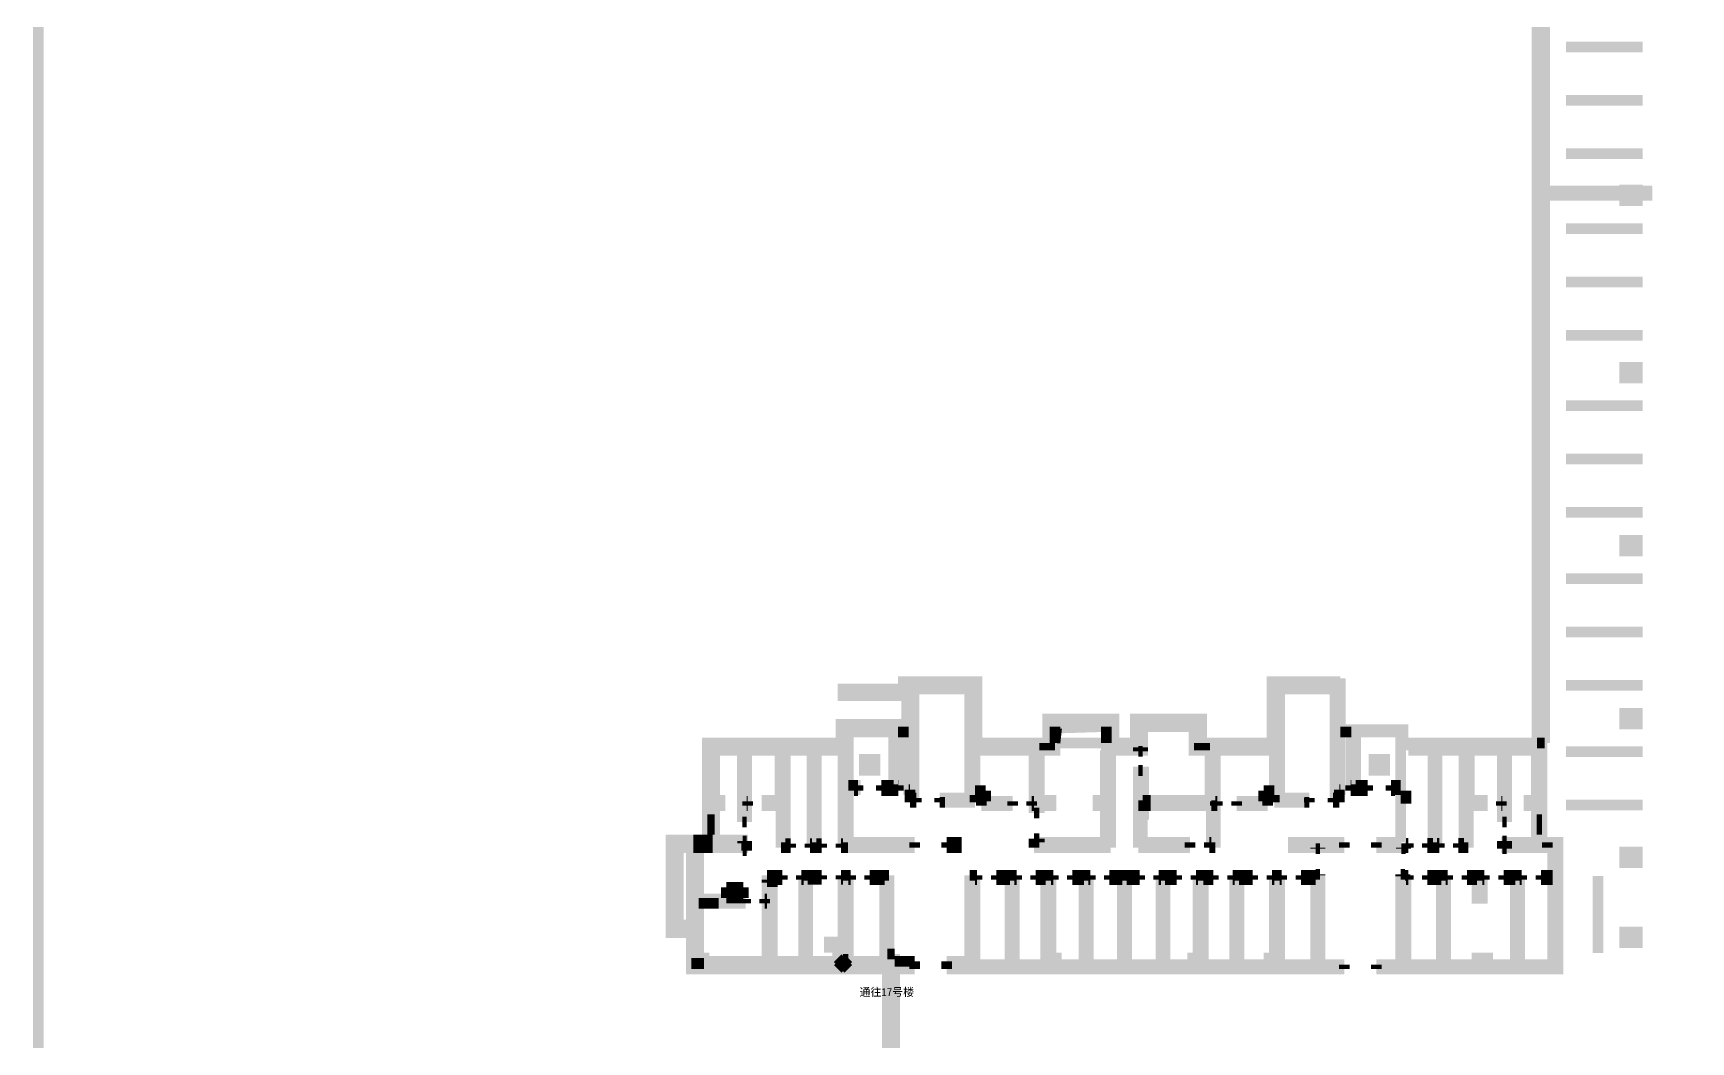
# Model space of a CAD drawing. Header units: millimetres. Extents: x 0 to 1249171, y -42321 to 335084.
# Drawn here: x 1010652 to 1088318, y 36806 to 84050 of the extents above; entities that cross this region are included whole.
import ezdxf
from ezdxf.enums import TextEntityAlignment as Align

# ---------------------------------------------------------------- set-up
doc = ezdxf.new("R2010")
doc.units = ezdxf.units.MM
doc.header["$LTSCALE"] = 1000
doc.layers.add('P_core', color=1, linetype='Continuous')
doc.layers.add('P_lot', color=5, linetype='Continuous')
doc.layers.add('P_wall', color=7, linetype='Continuous', lineweight=50)
doc.styles.add('华文细黑', font='STXIHEI.TTF')

msp = doc.modelspace()

# ---------------------------------------------------------------- hatches: boundary and pattern name
at = {"layer": 'P_wall'}
h = msp.add_hatch(color=256, dxfattribs=at)
h.dxf.hatch_style = 1
h.paths.add_polyline_path([(1054527, 50455), (1055127, 50455), (1055127, 50805), (1054877, 50805), (1054877, 53675), (1051427, 53675), (1051427, 53025), (1051577, 53025), (1051577, 51675), (1048497, 51675), (1048497, 50805), (1048247, 50805), (1048247, 50455), (1048597, 50455), (1048597, 48615), (1049170, 48615), (1049170, 48815), (1048847, 48815), (1048847, 51325), (1051427, 51325), (1051427, 51075), (1051677, 51075), (1051677, 48615), (1051927, 48615), (1051927, 53325), (1054527, 53325)])
h = msp.add_hatch(color=256, dxfattribs=at)
h.dxf.hatch_style = 1
h.paths.add_polyline_path([(1069047, 50455), (1068447, 50455), (1068447, 50805), (1068697, 50805), (1068697, 53675), (1072147, 53675), (1072147, 53025), (1071997, 53025), (1071997, 51675), (1075077, 51675), (1075077, 50805), (1075327, 50805), (1075327, 50455), (1074977, 50455), (1074977, 48615), (1074404, 48615), (1074404, 48815), (1074727, 48815), (1074727, 51325), (1072147, 51325), (1072147, 51075), (1071897, 51075), (1071897, 48615), (1071647, 48615), (1071647, 53325), (1069047, 53325)])
h = msp.add_hatch(color=256, dxfattribs=at)
h.dxf.hatch_style = 1
h.paths.add_polyline_path([(1048597, 53325), (1051427, 53325), (1051427, 53025), (1048597, 53025)])
h = msp.add_hatch(color=256, dxfattribs=at)
h.dxf.hatch_style = 1
h.paths.add_polyline_path([(1060937, 51575), (1060937, 50805), (1061287, 50805), (1061287, 51925), (1058177, 51925), (1058177, 50805), (1058527, 50805), (1058527, 51575)])
h = msp.add_hatch(color=256, dxfattribs=at)
h.dxf.hatch_style = 1
h.paths.add_polyline_path([(1062637, 51575), (1062637, 50805), (1062287, 50805), (1062287, 51925), (1065397, 51925), (1065397, 50805), (1065047, 50805), (1065047, 51575)])
h = msp.add_hatch(color=256, dxfattribs=at)
h.dxf.hatch_style = 1
h.paths.add_polyline_path([(1042237, 50805), (1042237, 49515), (1042587, 49515), (1042587, 50455), (1045637, 50455), (1045637, 50805)])
h = msp.add_hatch(color=256, dxfattribs=at)
h.dxf.hatch_style = 1
h.paths.add_polyline_path([(1045027, 47865), (1045887, 47865), (1045887, 50455), (1046337, 50455), (1046337, 50805), (1045637, 50805), (1045637, 48115), (1045027, 48115)])
h = msp.add_hatch(color=256, dxfattribs=at)
h.dxf.hatch_style = 1
h.paths.add_polyline_path([(1046337, 50805), (1048247, 50805), (1048247, 50455), (1046337, 50455)])
h = msp.add_hatch(color=256, dxfattribs=at)
h.dxf.hatch_style = 1
h.paths.add_polyline_path([(1055127, 50805), (1057137, 50805), (1057137, 50455), (1055127, 50455)])
h = msp.add_hatch(color=256, dxfattribs=at)
h.dxf.hatch_style = 1
h.paths.add_polyline_path([(1057537, 47865), (1058347, 47865), (1058347, 48115), (1057787, 48115), (1057787, 50805), (1057137, 50805), (1057137, 50455), (1057537, 50455)])
h = msp.add_hatch(color=256, dxfattribs=at)
h.dxf.hatch_style = 1
h.paths.add_polyline_path([(1058527, 50805), (1057787, 50805), (1057787, 50455), (1058527, 50455)])
h = msp.add_hatch(color=256, dxfattribs=at)
h.dxf.hatch_style = 1
h.paths.add_polyline_path([(1062637, 50805), (1060937, 50805), (1060937, 50455), (1062637, 50455)])
h = msp.add_hatch(color=256, dxfattribs=at)
h.dxf.hatch_style = 1
h.paths.add_polyline_path([(1065787, 50805), (1065047, 50805), (1065047, 50455), (1065787, 50455)])
h = msp.add_hatch(color=256, dxfattribs=at)
h.dxf.hatch_style = 1
h.paths.add_polyline_path([(1066037, 47865), (1065227, 47865), (1065227, 48115), (1065787, 48115), (1065787, 50805), (1066437, 50805), (1066437, 50455), (1066037, 50455)])
h = msp.add_hatch(color=256, dxfattribs=at)
h.dxf.hatch_style = 1
h.paths.add_polyline_path([(1066437, 50455), (1068447, 50455), (1068447, 50805), (1066437, 50805)])
h = msp.add_hatch(color=256, dxfattribs=at)
h.dxf.hatch_style = 1
h.paths.add_polyline_path([(1077237, 50805), (1075327, 50805), (1075327, 50455), (1077237, 50455)])
h = msp.add_hatch(color=256, dxfattribs=at)
h.dxf.hatch_style = 1
h.paths.add_polyline_path([(1078547, 47865), (1077687, 47865), (1077687, 50455), (1077237, 50455), (1077237, 50805), (1077937, 50805), (1077937, 48115), (1078547, 48115)])
h = msp.add_hatch(color=256, dxfattribs=at)
h.dxf.hatch_style = 1
h.paths.add_polyline_path([(1081337, 50805), (1081337, 49515), (1081087, 49515), (1081087, 50455), (1077937, 50455), (1077937, 50805)])
h = msp.add_hatch(color=256, dxfattribs=at)
h.dxf.hatch_style = 1
h.paths.add_polyline_path([(1042587, 48115), (1042837, 48115), (1042837, 47865), (1042587, 47865), (1042587, 47465), (1042237, 47465), (1042237, 49515), (1042587, 49515)])
h = msp.add_hatch(color=256, dxfattribs=at)
h.dxf.hatch_style = 1
h.paths.add_polyline_path([(1061137, 49450), (1060887, 49450), (1060887, 48115), (1060537, 48115), (1060537, 47865), (1060887, 47865), (1060887, 47465), (1061137, 47465)])
h = msp.add_hatch(color=256, dxfattribs=at)
h.dxf.hatch_style = 1
h.paths.add_polyline_path([(1062687, 49450), (1062437, 49450), (1062437, 47465), (1062687, 47465), (1062687, 47865), (1063037, 47865), (1063037, 48115), (1062687, 48115)])
h = msp.add_hatch(color=256, dxfattribs=at)
h.dxf.hatch_style = 1
h.paths.add_polyline_path([(1081087, 48115), (1080737, 48115), (1080737, 47865), (1081087, 47865), (1081087, 47465), (1081337, 47465), (1081337, 49515), (1081087, 49515)])
h = msp.add_hatch(color=256, dxfattribs=at)
h.dxf.hatch_style = 1
h.paths.add_polyline_path([(1042237, 47465), (1042587, 47465), (1042587, 46505), (1042237, 46505)])
h = msp.add_hatch(color=256, dxfattribs=at)
h.dxf.hatch_style = 1
h.paths.add_polyline_path([(1081337, 47465), (1081087, 47465), (1081087, 46505), (1081337, 46505)])
h = msp.add_hatch(color=256, dxfattribs=at)
h.dxf.hatch_style = 1
h.paths.add_polyline_path([(1041487, 45905), (1041487, 46255), (1040537, 46255), (1040537, 41925), (1041487, 41925), (1041487, 42275), (1040887, 42275), (1040887, 45905)])
h = msp.add_hatch(color=256, dxfattribs=at)
h.dxf.hatch_style = 1
h.paths.add_polyline_path([(1041487, 46255), (1041487, 44055), (1041837, 44055), (1041837, 46255)])
h = msp.add_hatch(color=256, dxfattribs=at)
h.dxf.hatch_style = 1
h.paths.add_polyline_path([(1041837, 46255), (1042237, 46255), (1042237, 45905), (1041837, 45905)])
h = msp.add_hatch(color=256, dxfattribs=at)
h.dxf.hatch_style = 1
h.paths.add_polyline_path([(1042237, 46505), (1042237, 45905), (1043887, 45905), (1043887, 46255), (1042587, 46255), (1042587, 46505)])
h = msp.add_hatch(color=256, dxfattribs=at)
h.dxf.hatch_style = 1
h.paths.add_polyline_path([(1081337, 46505), (1081337, 45905), (1079687, 45905), (1079687, 46155), (1081087, 46155), (1081087, 46505)])
h = msp.add_hatch(color=256, dxfattribs=at)
h.dxf.hatch_style = 1
h.paths.add_polyline_path([(1081837, 46155), (1081337, 46155), (1081337, 45905), (1081837, 45905)])
h = msp.add_hatch(color=256, dxfattribs=at)
h.dxf.hatch_style = 1
h.paths.add_polyline_path([(1082087, 46155), (1082087, 44055), (1081837, 44055), (1081837, 46155)])
h = msp.add_hatch(color=256, dxfattribs=at)
h.dxf.hatch_style = 1
h.paths.add_polyline_path([(1044527, 40225), (1045277, 40225), (1045277, 43275), (1045027, 43275), (1045027, 40575), (1044527, 40575)])
h = msp.add_hatch(color=256, dxfattribs=at)
h.dxf.hatch_style = 1
h.paths.add_polyline_path([(1048847, 40925), (1048847, 43375), (1048597, 43375), (1048597, 41475), (1047947, 41475), (1047947, 41225), (1048597, 41225), (1048597, 40925)])
h = msp.add_hatch(color=256, dxfattribs=at)
h.dxf.hatch_style = 1
h.paths.add_polyline_path([(1041837, 40225), (1041837, 42275), (1041487, 42275), (1041487, 40225)])
h = msp.add_hatch(color=256, dxfattribs=at)
h.dxf.hatch_style = 1
h.paths.add_polyline_path([(1081837, 40225), (1081837, 42275), (1082087, 42275), (1082087, 40225)])
h = msp.add_hatch(color=256, dxfattribs=at)
h.dxf.hatch_style = 1
h.paths.add_polyline_path([(1042087, 40725), (1041487, 40725), (1041487, 40225), (1042087, 40225)])
h = msp.add_hatch(color=256, dxfattribs=at)
h.dxf.hatch_style = 1
h.paths.add_polyline_path([(1044527, 40575), (1041837, 40575), (1041837, 40225), (1044527, 40225)])
h = msp.add_hatch(color=256, dxfattribs=at)
h.dxf.hatch_style = 1
h.paths.add_polyline_path([(1048597, 40575), (1045277, 40575), (1045277, 40225), (1048597, 40225)])
h = msp.add_hatch(color=256, dxfattribs=at)
h.dxf.hatch_style = 2
h.paths.add_polyline_path([(1048847, 40725), (1048347, 40725), (1048347, 40225), (1048847, 40225)])
edge = h.paths.add_edge_path(flags=16)
edge.add_line((1048347, 40725), (1048847, 40225))
edge = h.paths.add_edge_path(flags=17)
edge.add_line((1048847, 40725), (1048347, 40225))
h.paths.add_polyline_path([(1058597, 40725), (1058097, 40725), (1058097, 40225), (1058597, 40225)])
edge = h.paths.add_edge_path(flags=16)
edge.add_line((1058097, 40725), (1058597, 40225))
edge = h.paths.add_edge_path(flags=17)
edge.add_line((1058597, 40725), (1058097, 40225))
h.paths.add_polyline_path([(1065477, 40725), (1064977, 40725), (1064977, 40225), (1065477, 40225)])
edge = h.paths.add_edge_path(flags=16)
edge.add_line((1064977, 40725), (1065477, 40225))
edge = h.paths.add_edge_path(flags=17)
edge.add_line((1065477, 40725), (1064977, 40225))
h.paths.add_polyline_path([(1069047, 40725), (1068547, 40725), (1068547, 40225), (1069047, 40225)])
edge = h.paths.add_edge_path(flags=16)
edge.add_line((1068547, 40725), (1069047, 40225))
edge = h.paths.add_edge_path(flags=17)
edge.add_line((1069047, 40725), (1068547, 40225))
h = msp.add_hatch(color=256, dxfattribs=at)
h.dxf.hatch_style = 1
h.paths.add_polyline_path([(1048847, 40925), (1048597, 40925), (1048597, 40225), (1048847, 40225)])
h = msp.add_hatch(color=256, dxfattribs=at)
h.dxf.hatch_style = 1
h.paths.add_polyline_path([(1051017, 40575), (1048847, 40575), (1048847, 40225), (1051017, 40225)])

# ---------------------------------------------------------------- linework, layer by layer
at = {"layer": 'P_core'}
for points in [[(1050347, 49280), (1049347, 49280), (1050347, 50280), (1049347, 50280)], [(1073227, 49280), (1074227, 49280), (1073227, 50280), (1074227, 50280)]]:
    msp.add_solid(points, dxfattribs=at)
at = {"layer": 'P_lot', "extrusion": (4.97963e-22, -5.18032e-09, 1), "const_width": 500, "elevation": 0}
for points in [[(1082467, 83400), (1086067, 83400)], [(1082467, 80900), (1086067, 80900)], [(1082467, 78400), (1086067, 78400)], [(1082467, 74900), (1086067, 74900)], [(1082467, 72400), (1086067, 72400)], [(1082467, 69900), (1086067, 69900)], [(1082467, 66600), (1086067, 66600)], [(1082467, 64100), (1086067, 64100)], [(1082467, 61600), (1086067, 61600)], [(1082467, 58500), (1086067, 58500)], [(1082467, 56000), (1086067, 56000)], [(1082467, 53500), (1086067, 53500)], [(1082467, 50400), (1086067, 50400)], [(1082467, 47900), (1086067, 47900)]]:
    msp.add_lwpolyline(points, dxfattribs=at)
at = {"layer": 'P_lot', "extrusion": (5.18032e-09, -4.98983e-22, 1), "const_width": 500, "elevation": 0}
msp.add_lwpolyline([(1083967, 44574), (1083967, 40974)], dxfattribs=at)
at = {"layer": 'P_wall', "const_width": 500}
for points in [[(1010902, 334834), (1248921, 334834), (1248921, -42071), (1010902, -42071)], [(1051927, 53675), (1051927, 53025), (1051427, 53025), (1051427, 53675)], [(1048597, 53325), (1051427, 53325), (1051427, 53025), (1048597, 53025)], [(1060937, 51575), (1060937, 50805), (1061287, 50805), (1061287, 51925), (1058177, 51925), (1058177, 50805), (1058527, 50805), (1058527, 51575)], [(1060937, 51575), (1060937, 50805), (1061287, 50805), (1061287, 51925), (1058177, 51925), (1058177, 50805), (1058527, 50805), (1058527, 51575)], [(1062637, 51575), (1062637, 50805), (1062287, 50805), (1062287, 51925), (1065397, 51925), (1065397, 50805), (1065047, 50805), (1065047, 51575)], [(1062637, 51575), (1062637, 50805), (1062287, 50805), (1062287, 51925), (1065397, 51925), (1065397, 50805), (1065047, 50805), (1065047, 51575)], [(1042237, 50805), (1042237, 49515), (1042587, 49515), (1042587, 50455), (1045637, 50455), (1045637, 50805)], [(1045027, 47865), (1045887, 47865), (1045887, 50455), (1046337, 50455), (1046337, 50805), (1045637, 50805), (1045637, 48115), (1045027, 48115)], [(1046337, 50805), (1048247, 50805), (1048247, 50455), (1046337, 50455)], [(1055127, 50805), (1057137, 50805), (1057137, 50455), (1055127, 50455)], [(1057537, 47865), (1058347, 47865), (1058347, 48115), (1057787, 48115), (1057787, 50805), (1057137, 50805), (1057137, 50455), (1057537, 50455)], [(1058527, 50805), (1057787, 50805), (1057787, 50455), (1058527, 50455)], [(1062637, 50805), (1060937, 50805), (1060937, 50455), (1062637, 50455)], [(1065787, 50805), (1065047, 50805), (1065047, 50455), (1065787, 50455)], [(1066037, 47865), (1065227, 47865), (1065227, 48115), (1065787, 48115), (1065787, 50805), (1066437, 50805), (1066437, 50455), (1066037, 50455)], [(1066437, 50455), (1068447, 50455), (1068447, 50805), (1066437, 50805)], [(1077237, 50805), (1075327, 50805), (1075327, 50455), (1077237, 50455)], [(1078547, 47865), (1077687, 47865), (1077687, 50455), (1077237, 50455), (1077237, 50805), (1077937, 50805), (1077937, 48115), (1078547, 48115)], [(1081337, 50805), (1081337, 49515), (1081087, 49515), (1081087, 50455), (1077937, 50455), (1077937, 50805)], [(1042587, 48115), (1042837, 48115), (1042837, 47865), (1042587, 47865), (1042587, 47465), (1042237, 47465), (1042237, 49515), (1042587, 49515)], [(1081087, 48115), (1080737, 48115), (1080737, 47865), (1081087, 47865), (1081087, 47465), (1081337, 47465), (1081337, 49515), (1081087, 49515)], [(1060887, 48115), (1060537, 48115), (1060537, 47865), (1060887, 47865), (1060887, 47465), (1061137, 47465), (1061137, 49450), (1060887, 49450)], [(1062687, 48115), (1063037, 48115), (1063037, 47865), (1062687, 47865), (1062687, 47465), (1062437, 47465), (1062437, 49450), (1062687, 49450)], [(1042237, 47465), (1042587, 47465), (1042587, 46505), (1042237, 46505)], [(1081337, 47465), (1081087, 47465), (1081087, 46505), (1081337, 46505)], [(1042237, 46505), (1042237, 45905), (1043887, 45905), (1043887, 46255), (1042587, 46255), (1042587, 46505)], [(1081337, 46505), (1081337, 45905), (1079687, 45905), (1079687, 46155), (1081087, 46155), (1081087, 46505)], [(1041487, 45905), (1041487, 46255), (1040537, 46255), (1040537, 41925), (1041487, 41925), (1041487, 42275), (1040887, 42275), (1040887, 45905)], [(1041487, 46255), (1041487, 44055), (1041837, 44055), (1041837, 46255)], [(1041837, 46255), (1042237, 46255), (1042237, 45905), (1041837, 45905)], [(1081837, 46155), (1081337, 46155), (1081337, 45905), (1081837, 45905)], [(1082087, 46155), (1082087, 44055), (1081837, 44055), (1081837, 46155)], [(1041837, 44055), (1041487, 44055), (1041487, 42275), (1041837, 42275)], [(1044527, 40225), (1045277, 40225), (1045277, 43275), (1045027, 43275), (1045027, 40575), (1044527, 40575)], [(1048847, 40925), (1048847, 43375), (1048597, 43375), (1048597, 41475), (1047947, 41475), (1047947, 41225), (1048597, 41225), (1048597, 40925)], [(1041837, 40225), (1041837, 42275), (1041487, 42275), (1041487, 40225)], [(1081837, 40225), (1081837, 42275), (1082087, 42275), (1082087, 40225)], [(1048847, 40925), (1048597, 40925), (1048597, 40225), (1048847, 40225)], [(1042087, 40725), (1041487, 40725), (1041487, 40225), (1042087, 40225)], [(1044527, 40575), (1041837, 40575), (1041837, 40225), (1044527, 40225)], [(1048597, 40575), (1045277, 40575), (1045277, 40225), (1048597, 40225)], [(1051017, 40575), (1048847, 40575), (1048847, 40225), (1051017, 40225)]]:
    msp.add_lwpolyline(points, close=True, dxfattribs=at)
for points in [[(1081167, 94850), (1081167, 50870)], [(1081467, 95150), (1081467, 50870)], [(1081117, 50805), (1081117, 93200)], [(1081467, 93200), (1081467, 50805)], [(1081467, 76650), (1086517, 76650)], [(1085817, 76200), (1085817, 76700), (1085217, 76700), (1085217, 76200), (1085817, 76200)], [(1081467, 76450), (1086517, 76450)], [(1085817, 67900), (1085817, 68400), (1085217, 68400), (1085217, 67900), (1085817, 67900)], [(1085817, 59800), (1085817, 60300), (1085217, 60300), (1085217, 59800), (1085817, 59800)], [(1051677, 51075), (1051677, 48615), (1051927, 48615), (1051927, 53325), (1054527, 53325), (1054527, 50455), (1055127, 50455), (1055127, 50805), (1054877, 50805), (1054877, 53675), (1051577, 53675)], [(1051677, 51325), (1051677, 53575), (1054777, 53575), (1054777, 50605)], [(1071897, 51075), (1071897, 48615), (1071647, 48615), (1071647, 53325), (1069047, 53325), (1069047, 50455), (1068447, 50455), (1068447, 50805), (1068697, 50805), (1068697, 53675), (1071897, 53675)], [(1071897, 51325), (1071897, 53575), (1068797, 53575), (1068797, 50605)], [(1051577, 53025), (1051577, 51675), (1048497, 51675), (1048497, 50805), (1048247, 50805), (1048247, 50455), (1048597, 50455), (1048597, 48615), (1049170, 48615), (1049170, 48815), (1048847, 48815), (1048847, 51325), (1051427, 51325)], [(1051427, 53025), (1048597, 53025)], [(1051927, 53325), (1051927, 48225)], [(1054527, 53325), (1051927, 53325)], [(1054527, 48225), (1054527, 53325)], [(1069047, 53325), (1071647, 53325)], [(1069047, 48225), (1069047, 53325)], [(1071647, 53325), (1071647, 48225)], [(1085817, 51700), (1085817, 52200), (1085217, 52200), (1085217, 51700), (1085817, 51700)], [(1048847, 51325), (1048847, 48815)], [(1050967, 51325), (1048847, 51325)], [(1050967, 48815), (1050967, 51325)], [(1051167, 51325), (1051167, 48815)], [(1051677, 51325), (1051167, 51325)], [(1051677, 48565), (1051677, 51325)], [(1058327, 51775), (1061137, 51775)], [(1058327, 50805), (1058327, 51775)], [(1058527, 51575), (1060937, 51575)], [(1058527, 50805), (1058527, 51575)], [(1058527, 50805), (1058527, 51575)], [(1058527, 51575), (1060937, 51575)], [(1058527, 50805), (1058605, 51501)], [(1058605, 51501), (1060937, 51575)], [(1060937, 51575), (1060937, 50805)], [(1060937, 51575), (1060937, 50805)], [(1061137, 51775), (1061137, 50805)], [(1071897, 51325), (1072407, 51325)], [(1071897, 48565), (1071897, 51325)], [(1072407, 51325), (1072407, 48815)], [(1072607, 51325), (1074727, 51325)], [(1072607, 48815), (1072607, 51325)], [(1074727, 51325), (1074727, 48815)], [(1043877, 47105), (1043877, 50455)], [(1044077, 47105), (1044077, 50455)], [(1047142, 50455), (1047142, 46085)], [(1047342, 50455), (1047342, 46085)], [(1054777, 48225), (1054777, 50605)], [(1057537, 47522), (1057537, 50455)], [(1057787, 47522), (1057787, 50455)], [(1060937, 50805), (1058527, 50805)], [(1060887, 50455), (1060887, 46155)], [(1061137, 45905), (1061137, 50455)], [(1062437, 50416), (1062437, 50605)], [(1062437, 50416), (1062637, 50416)], [(1062637, 50416), (1062637, 50605)], [(1065847, 47865), (1065847, 50625)], [(1065847, 50625), (1065847, 48115)], [(1068797, 48225), (1068797, 50605)], [(1076232, 50455), (1076232, 46105)], [(1076432, 50455), (1076432, 46105)], [(1079487, 47105), (1079487, 50455)], [(1079687, 47105), (1079687, 50455)], [(1081467, 50805), (1081117, 50805)], [(1062637, 49515), (1062437, 49515)], [(1062437, 47865), (1062437, 49515)], [(1062637, 48115), (1062637, 49515)], [(1048847, 48815), (1049297, 48815)], [(1049297, 48815), (1049297, 48565)], [(1050397, 48815), (1050967, 48815)], [(1050397, 48565), (1050397, 48815)], [(1051167, 48815), (1051187, 48815)], [(1051187, 48815), (1051187, 48565)], [(1072387, 48815), (1072387, 48565)], [(1072407, 48815), (1072387, 48815)], [(1073177, 48815), (1072607, 48815)], [(1073177, 48565), (1073177, 48815)], [(1074277, 48815), (1074277, 48565)], [(1074727, 48815), (1074277, 48815)], [(1044127, 48075), (1044077, 48075)], [(1044127, 48075), (1044127, 47875)], [(1048597, 48565), (1048597, 46085)], [(1048847, 48615), (1048847, 46155)], [(1049297, 48565), (1049110, 48565)], [(1050397, 48615), (1051187, 48615)], [(1051187, 48565), (1050397, 48565)], [(1051677, 48615), (1051727, 48615)], [(1051727, 48565), (1051677, 48565)], [(1051727, 48025), (1051727, 48615)], [(1051727, 48025), (1051727, 48565)], [(1052027, 48025), (1051727, 48025)], [(1051927, 48225), (1052027, 48225)], [(1052027, 48225), (1052027, 48025)], [(1053127, 48225), (1054527, 48225)], [(1053127, 48025), (1053127, 48225)], [(1053247, 48025), (1053127, 48025)], [(1053367, 48025), (1053247, 48025)], [(1053367, 48025), (1054777, 48025)], [(1054777, 48565), (1055277, 48565)], [(1054777, 48365), (1055077, 48365)], [(1054777, 48065), (1054777, 48365)], [(1054777, 48025), (1054777, 48225)], [(1055077, 48365), (1055077, 47865)], [(1055277, 48565), (1055277, 48065)], [(1055277, 48065), (1056537, 48064)], [(1056537, 47864), (1056537, 48064)], [(1057437, 48065), (1057437, 47865)], [(1057437, 48065), (1057537, 48065)], [(1063006, 48115), (1062637, 48115)], [(1065847, 48115), (1062892, 48115)], [(1066037, 48065), (1066037, 47865)], [(1066137, 48065), (1066037, 48065)], [(1066137, 48065), (1066137, 47865)], [(1068297, 48065), (1067037, 48064)], [(1067037, 47864), (1067037, 48064)], [(1068297, 48565), (1068297, 48065)], [(1068797, 48565), (1068297, 48565)], [(1068497, 48365), (1068497, 47865)], [(1068797, 48365), (1068497, 48365)], [(1068797, 48065), (1068797, 48365)], [(1068797, 48025), (1068797, 48225)], [(1070207, 48025), (1068797, 48025)], [(1070447, 48225), (1069047, 48225)], [(1070207, 48025), (1070327, 48025)], [(1070327, 48025), (1070447, 48025)], [(1070447, 48025), (1070447, 48225)], [(1071547, 48225), (1071547, 48025)], [(1071647, 48225), (1071547, 48225)], [(1071547, 48025), (1071847, 48025)], [(1071847, 48025), (1071847, 48615)], [(1071897, 48615), (1071847, 48615)], [(1071847, 48565), (1071897, 48565)], [(1071847, 48025), (1071847, 48565)], [(1073177, 48615), (1072387, 48615)], [(1072387, 48565), (1073177, 48565)], [(1074727, 48615), (1074277, 48615)], [(1074277, 48565), (1074464, 48565)], [(1074727, 46155), (1074727, 48615)], [(1074977, 47965), (1074977, 48565)], [(1079437, 48075), (1079437, 47875)], [(1079437, 48075), (1079487, 48075)], [(1044127, 47875), (1044077, 47875)], [(1045687, 45905), (1045687, 47865)], [(1045887, 46085), (1045887, 47865)], [(1055077, 47865), (1056537, 47864)], [(1057437, 47865), (1057537, 47865)], [(1057788, 47522), (1057537, 47522)], [(1062437, 47865), (1062437, 45905)], [(1062447, 47865), (1062437, 47865)], [(1062537, 47865), (1062447, 47865)], [(1063006, 47865), (1062537, 47865)], [(1062617, 46155), (1062617, 47865)], [(1065847, 47865), (1063006, 47865)], [(1066037, 47865), (1065847, 47865)], [(1065857, 46155), (1065857, 47865)], [(1066037, 45905), (1066037, 47865)], [(1066137, 47865), (1066037, 47865)], [(1068497, 47865), (1067037, 47864)], [(1077687, 46105), (1077687, 47865)], [(1077887, 45905), (1077887, 47865)], [(1079437, 47875), (1079487, 47875)], [(1043877, 47105), (1044077, 47105)], [(1079687, 47105), (1079487, 47105)], [(1043887, 46205), (1043887, 46105)], [(1044087, 46205), (1043887, 46205)], [(1043887, 45755), (1044087, 45755)], [(1044087, 45755), (1044087, 46205)], [(1046142, 45905), (1045687, 45905)], [(1046142, 46085), (1045887, 46085)], [(1046142, 45905), (1046142, 46085)], [(1047042, 46085), (1047042, 45905)], [(1047142, 46085), (1047042, 46085)], [(1047042, 45905), (1047597, 45905)], [(1047597, 46085), (1047342, 46085)], [(1047597, 45905), (1047597, 46085)], [(1048497, 45905), (1048497, 46085)], [(1048497, 46085), (1048597, 46085)], [(1048497, 45905), (1048647, 45905)], [(1048827, 45905), (1048647, 45905)], [(1051958, 45905), (1048827, 45905)], [(1048847, 46155), (1051958, 46155)], [(1051958, 46155), (1051958, 45905)], [(1053458, 46155), (1054157, 46155)], [(1053458, 45904), (1053458, 46155)], [(1053458, 45905), (1054157, 45905)], [(1057537, 46322), (1057787, 46322)], [(1057537, 45905), (1057537, 46322)], [(1061137, 45905), (1057537, 45905)], [(1057787, 46155), (1057787, 46322)], [(1060887, 46155), (1057787, 46155)], [(1062437, 45905), (1064857, 45905)], [(1064857, 46155), (1062617, 46155)], [(1064857, 45905), (1064857, 46155)], [(1065757, 46155), (1065857, 46155)], [(1065757, 45905), (1065757, 46155)], [(1065757, 45905), (1066037, 45905)], [(1072087, 46155), (1069437, 46155)], [(1070747, 45905), (1069437, 45905)], [(1070747, 45855), (1070747, 45905)], [(1070947, 45855), (1070747, 45855)], [(1070947, 45905), (1070947, 45855)], [(1072087, 45905), (1070947, 45905)], [(1072087, 45904), (1072087, 46155)], [(1073587, 46155), (1074727, 46155)], [(1073587, 45905), (1073587, 46155)], [(1074747, 45905), (1073587, 45904)], [(1074747, 45905), (1074750, 45905)], [(1074750, 45905), (1074750, 45855)], [(1074750, 45855), (1074951, 45855)], [(1074951, 45855), (1074951, 45905)], [(1075077, 45905), (1074951, 45905)], [(1075077, 46105), (1074977, 46105)], [(1075077, 45905), (1075077, 46105)], [(1075977, 46105), (1076232, 46105)], [(1075977, 45905), (1075977, 46105)], [(1076532, 45905), (1075977, 45905)], [(1076432, 46105), (1076532, 46105)], [(1076532, 46105), (1076532, 45905)], [(1077432, 45905), (1077432, 46105)], [(1077432, 46105), (1077687, 46105)], [(1077432, 45905), (1077887, 45905)], [(1079487, 46205), (1079487, 45855)], [(1079687, 46205), (1079487, 46205)], [(1079687, 45855), (1079487, 45855)], [(1079687, 45855), (1079687, 46205)], [(1085817, 45200), (1085817, 45700), (1085217, 45700), (1085217, 45200), (1085817, 45200)], [(1041487, 44233), (1041487, 42275)], [(1041837, 44233), (1041837, 42275)], [(1043126, 43550), (1043126, 44050)], [(1043126, 44050), (1043926, 44050)], [(1043224, 43927), (1043926, 44050)], [(1043926, 44050), (1043926, 43550)], [(1045027, 44605), (1045746, 44605)], [(1045027, 43275), (1045027, 44605)], [(1045027, 44405), (1045027, 44255)], [(1045277, 44405), (1045277, 43275)], [(1045277, 44405), (1045277, 44255)], [(1045746, 44405), (1045277, 44405)], [(1045277, 44255), (1045277, 44055)], [(1045746, 44605), (1045746, 44405)], [(1046646, 44605), (1046746, 44605)], [(1046646, 44405), (1046646, 44605)], [(1046746, 44405), (1046646, 44405)], [(1047597, 44605), (1046746, 44605)], [(1046746, 44405), (1046746, 40425)], [(1046946, 44425), (1046946, 40425)], [(1047597, 44425), (1046946, 44425)], [(1047597, 44605), (1047597, 44425)], [(1048497, 44605), (1048497, 44425)], [(1048497, 44605), (1048847, 44605)], [(1048497, 44425), (1048597, 44425)], [(1048597, 44425), (1048597, 40425)], [(1048847, 44605), (1048847, 44605)], [(1048947, 44605), (1048847, 44605)], [(1048847, 44408), (1048847, 40425)], [(1048847, 44408), (1048947, 44408)], [(1048947, 44408), (1048947, 44605)], [(1049847, 44605), (1049847, 44405)], [(1050747, 44605), (1049847, 44605)], [(1049847, 44405), (1050547, 44405)], [(1050547, 44405), (1050547, 40425)], [(1050747, 44605), (1050747, 40425)], [(1054527, 44605), (1054877, 44605)], [(1054527, 40425), (1054527, 44605)], [(1054777, 44405), (1054777, 40425)], [(1054877, 44405), (1054777, 44405)], [(1054877, 44605), (1054877, 44405)], [(1055777, 44605), (1056726, 44605)], [(1055777, 44402), (1055777, 44605)], [(1056426, 44402), (1055777, 44402)], [(1056426, 44402), (1056426, 40425)], [(1056726, 44402), (1056626, 44402)], [(1056626, 44402), (1056626, 40425)], [(1056726, 44605), (1056726, 44402)], [(1058447, 44605), (1057626, 44605)], [(1057626, 44402), (1057626, 44605)], [(1058097, 44402), (1057626, 44402)], [(1058097, 44402), (1058097, 40425)], [(1058347, 44402), (1058347, 40425)], [(1058447, 44402), (1058347, 44402)], [(1058447, 44605), (1058447, 44402)], [(1060177, 44605), (1059347, 44605)], [(1059347, 44402), (1059347, 44605)], [(1059887, 44402), (1059347, 44402)], [(1059887, 44402), (1059887, 40425)], [(1060087, 44402), (1060087, 40425)], [(1060177, 44402), (1060087, 44402)], [(1060177, 44605), (1060177, 44402)], [(1061928, 44605), (1061077, 44605)], [(1061077, 44402), (1061077, 44605)], [(1061687, 44402), (1061077, 44402)], [(1061687, 44402), (1061687, 40425)], [(1061848, 44605), (1062487, 44605)], [(1061887, 44402), (1061887, 40425)], [(1062487, 44402), (1061887, 44402)], [(1062487, 44605), (1062487, 44402)], [(1063387, 44605), (1064227, 44605)], [(1063387, 44605), (1063387, 44402)], [(1063387, 44402), (1063487, 44402)], [(1063487, 44402), (1063487, 40425)], [(1063687, 44402), (1063687, 40425)], [(1063687, 44402), (1064227, 44402)], [(1064227, 44402), (1064227, 44605)], [(1065127, 44605), (1065946, 44605)], [(1065127, 44605), (1065127, 44402)], [(1065127, 44402), (1065227, 44402)], [(1065227, 44402), (1065227, 40425)], [(1065477, 44402), (1065477, 40425)], [(1065477, 44402), (1065946, 44402)], [(1065946, 44402), (1065946, 44605)], [(1066846, 44605), (1066846, 44402)], [(1067795, 44605), (1066846, 44605)], [(1066846, 44402), (1066946, 44402)], [(1066946, 44402), (1066946, 40425)], [(1067146, 44402), (1067795, 44402)], [(1067146, 44402), (1067146, 40425)], [(1067795, 44402), (1067795, 44605)], [(1068695, 44602), (1068695, 44402)], [(1069147, 44602), (1068695, 44602)], [(1068695, 44402), (1068797, 44402)], [(1068797, 44402), (1068797, 40425)], [(1069047, 44402), (1069047, 40425)], [(1069047, 44402), (1069147, 44402)], [(1069147, 44402), (1069147, 44602)], [(1070047, 44605), (1070047, 44402)], [(1070747, 44605), (1070047, 44605)], [(1070047, 44402), (1070748, 44402)], [(1070947, 44655), (1070747, 44655)], [(1070747, 44605), (1070747, 44655)], [(1070748, 44402), (1070748, 40425)], [(1070947, 44605), (1070947, 44655)], [(1070947, 44605), (1070947, 40425)], [(1074727, 44655), (1074927, 44655)], [(1074727, 44555), (1074727, 44655)], [(1074727, 44555), (1074727, 40425)], [(1074927, 44655), (1074927, 44605)], [(1075077, 44605), (1074927, 44605)], [(1074977, 44405), (1074977, 40425)], [(1075077, 44405), (1074977, 44405)], [(1075077, 44605), (1075077, 44405)], [(1075977, 44405), (1075977, 44605)], [(1076927, 44605), (1075977, 44605)], [(1076627, 44405), (1075977, 44405)], [(1076627, 44405), (1076627, 40425)], [(1076927, 44405), (1076827, 44405)], [(1076827, 44405), (1076827, 40425)], [(1076927, 44605), (1076927, 44405)], [(1077827, 44605), (1077827, 44405)], [(1078547, 44605), (1077827, 44605)], [(1077827, 44405), (1078297, 44405)], [(1078297, 44405), (1078297, 43275)], [(1078547, 44605), (1078647, 44605)], [(1078547, 43275), (1078547, 44405)], [(1078647, 44405), (1078547, 44405)], [(1078647, 44605), (1078647, 44405)], [(1079547, 44605), (1080392, 44605)], [(1079547, 44605), (1079547, 44405)], [(1079547, 44405), (1080092, 44405)], [(1080092, 40425), (1080092, 44405)], [(1080292, 44405), (1080392, 44405)], [(1080292, 40425), (1080292, 44405)], [(1080392, 44405), (1080392, 44605)], [(1081292, 44605), (1081292, 44405)], [(1081837, 44605), (1081292, 44605)], [(1081292, 44405), (1081837, 44405)], [(1081837, 44055), (1081837, 42275)], [(1082087, 44055), (1082087, 42275)], [(1044027, 43493), (1041837, 43493)], [(1042763, 43293), (1041837, 43293)], [(1044027, 43293), (1042537, 43293)], [(1043126, 43550), (1043224, 43927)], [(1043926, 43550), (1043126, 43550)], [(1044027, 43293), (1044027, 43493)], [(1044927, 43493), (1045027, 43493)], [(1044927, 43293), (1044927, 43493)], [(1045027, 43293), (1044927, 43293)], [(1085817, 41450), (1085817, 41950), (1085217, 41950), (1085217, 41450), (1085817, 41450)], [(1051017, 40425), (1041837, 40425)], [(1041837, 40225), (1051958, 40225)], [(1048847, 40725), (1048347, 40725), (1048347, 40225), (1048847, 40225), (1048847, 40725)], [(1048847, 40725), (1048347, 40225)], [(1048347, 40725), (1048847, 40225)], [(1051958, 40575), (1051017, 40575)], [(1051958, 40225), (1051958, 40575)], [(1053458, 40575), (1053458, 40223)], [(1054527, 40575), (1053458, 40575)], [(1053458, 40225), (1072087, 40225)], [(1053458, 40223), (1053458, 40225)], [(1072087, 40425), (1054527, 40425)], [(1058597, 40725), (1058097, 40725), (1058097, 40225), (1058597, 40225), (1058597, 40725)], [(1065477, 40725), (1064977, 40725), (1064977, 40225), (1065477, 40225), (1065477, 40725)], [(1069047, 40725), (1068547, 40725), (1068547, 40225), (1069047, 40225), (1069047, 40725)], [(1072087, 40225), (1072087, 40425)], [(1073587, 40425), (1081837, 40425)], [(1073587, 40225), (1073587, 40425)], [(1073587, 40225), (1081837, 40225)], [(1078797, 40725), (1078297, 40725), (1078297, 40225), (1078797, 40225), (1078797, 40725)]]:
    msp.add_lwpolyline(points, dxfattribs=at)
at = {"layer": 'P_wall', "extrusion": (1, 0, 0), "const_width": 500, "elevation": 1086517}
msp.add_lwpolyline([(76650, 0), (76450, 0)], dxfattribs=at)
at = {"layer": 'P_wall', "const_width": 500, "elevation": 0}
for points in [[(1050667, -2025), (1050667, 40925)], [(1050667, 40925), (1051017, 40925)], [(1051017, 40925), (1051017, -2025)]]:
    msp.add_lwpolyline(points, dxfattribs=at)

# ---------------------------------------------------------------- texts
at = {"layer": 'P_wall', "style": '华文细黑'}
msp.add_text('通往17号楼', height=375, dxfattribs=at).set_placement((1050646, 38949), align=Align.CENTER)

doc.saveas('drawing.dxf')
